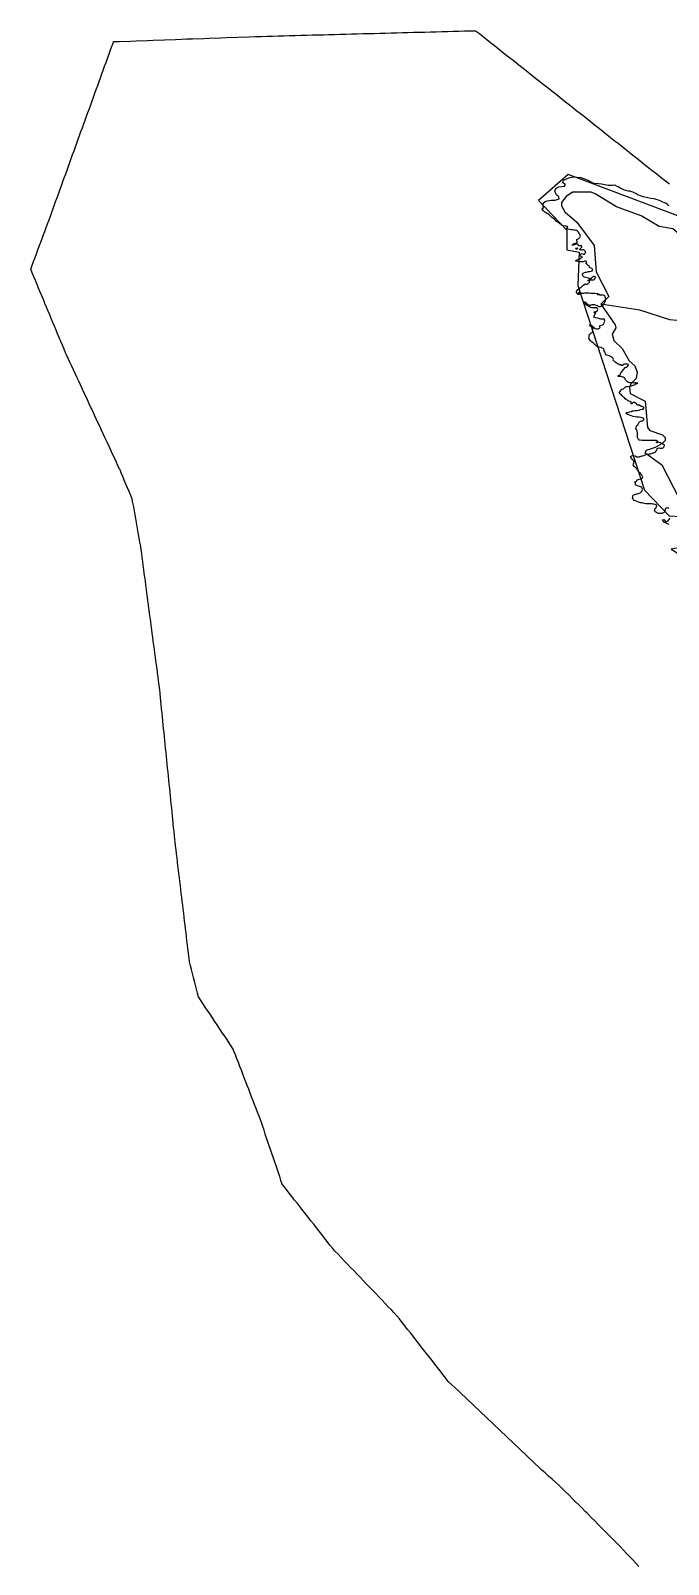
# Model space of a CAD drawing. Header units: metres. Extents: x 13.21 to 19.52, y 42.14 to 46.62.
# Drawn here: x 13.211 to 13.558, y 44.748 to 45.584 of the extents above; entities that cross this region are included whole.
import ezdxf

# ---------------------------------------------------------------- set-up
doc = ezdxf.new("R2010")
doc.units = ezdxf.units.M
doc.header["$MEASUREMENT"] = 0
for name, color, linetype in [('CESTE', 5, 'Continuous'), ('GE_obr', 210, 'Continuous'), ('granica', 2, 'Continuous'), ('hr', 9, 'Continuous')]:
    doc.layers.add(name, color=color, linetype=linetype)

msp = doc.modelspace()

# ---------------------------------------------------------------- linework, layer by layer
at = {"layer": 'CESTE'}
for points in [[(13.62638, 45.45617), (13.61625, 45.45683), (13.61091, 45.46065), (13.58748, 45.4677), (13.57403, 45.47291), (13.57165, 45.47355), (13.56406, 45.47344), (13.56068, 45.47609), (13.55327, 45.47738), (13.54352, 45.48316), (13.53004, 45.48817), (13.51844, 45.49525), (13.51618, 45.49607), (13.50615, 45.49614), (13.50255, 45.49371), (13.50011, 45.49051), (13.50013, 45.48874), (13.50193, 45.48536), (13.50845, 45.47987), (13.5178, 45.46712), (13.51904, 45.45279), (13.52582, 45.43921), (13.5215, 45.43519)], [(13.63927, 45.40617), (13.63181, 45.40735), (13.61905, 45.40792), (13.61653, 45.40779), (13.61241, 45.40568), (13.6099, 45.40553), (13.60537, 45.40712), (13.59544, 45.40863), (13.57876, 45.41683), (13.57244, 45.42242), (13.56665, 45.42592), (13.55904, 45.4266), (13.54279, 45.43181), (13.5215, 45.43519)], [(13.5215, 45.43519), (13.52938, 45.42384), (13.52962, 45.42221), (13.52775, 45.41875), (13.52853, 45.41529), (13.53316, 45.41099), (13.53685, 45.40428), (13.54005, 45.40157), (13.54129, 45.39804), (13.54078, 45.39458), (13.53776, 45.39171), (13.53716, 45.38995), (13.53746, 45.38647), (13.54571, 45.38219), (13.54686, 45.36794), (13.54815, 45.36634), (13.55503, 45.36397), (13.55653, 45.36249), (13.55654, 45.3608), (13.555, 45.35927), (13.55116, 45.35692), (13.5462, 45.35534), (13.54555, 45.35432), (13.55467, 45.34763), (13.56417, 45.32927)]]:
    msp.add_lwpolyline(points, dxfattribs=at)
at = {"layer": 'GE_obr'}
msp.add_lwpolyline([(13.57972, 45.47712), (13.50366, 45.50576), (13.48747, 45.49157), (13.50296, 45.4755), (13.50305, 45.46474), (13.50978, 45.46342), (13.50897, 45.44527), (13.54526, 45.33379), (13.55876, 45.31973), (13.6047, 45.31726), (13.57034, 45.30363), (13.55983, 45.30156), (13.59056, 45.28286)], dxfattribs=at)
msp.add_lwpolyline([(13.57972, 45.47712), (13.50366, 45.50576), (13.48747, 45.49157), (13.50296, 45.4755), (13.50305, 45.46474), (13.50978, 45.46342), (13.50897, 45.44527), (13.54526, 45.33379), (13.55876, 45.31973), (13.6047, 45.31726), (13.57034, 45.30363), (13.55983, 45.30156), (13.59056, 45.28286)], dxfattribs=at)
at = {"layer": 'granica'}
msp.add_lwpolyline([(13.54225, 44.74726), (13.54057, 44.74906), (13.53888, 44.75086), (13.5372, 44.75266), (13.53551, 44.75445), (13.53383, 44.75625), (13.53221, 44.75798), (13.53046, 44.75975), (13.52871, 44.76151), (13.52695, 44.76327), (13.5252, 44.76504), (13.52345, 44.7668), (13.5217, 44.76857), (13.51995, 44.77033), (13.5182, 44.77209), (13.51645, 44.77386), (13.5147, 44.77562), (13.514, 44.77632), (13.51302, 44.7773), (13.51125, 44.77906), (13.50949, 44.78082), (13.50772, 44.78257), (13.50595, 44.78433), (13.50418, 44.78608), (13.50242, 44.78784), (13.50065, 44.7896), (13.49888, 44.79135), (13.49875, 44.79148), (13.49685, 44.79317), (13.49495, 44.79486), (13.49305, 44.79654), (13.49116, 44.79823), (13.48941, 44.79978), (13.48759, 44.80151), (13.48577, 44.80324), (13.48395, 44.80497), (13.48213, 44.8067), (13.48031, 44.80842), (13.47849, 44.81015), (13.47666, 44.81188), (13.47484, 44.81361), (13.47302, 44.81534), (13.4712, 44.81707), (13.46938, 44.81879), (13.46756, 44.82052), (13.46574, 44.82225), (13.46392, 44.82398), (13.4621, 44.82571), (13.46027, 44.82744), (13.45845, 44.82916), (13.45663, 44.83089), (13.45481, 44.83262), (13.45299, 44.83435), (13.45116, 44.83608), (13.44934, 44.83781), (13.44752, 44.83953), (13.4457, 44.84126), (13.44387, 44.84299), (13.44205, 44.84472), (13.44023, 44.84645), (13.43841, 44.84817), (13.43693, 44.85006), (13.43545, 44.85195), (13.43397, 44.85384), (13.4325, 44.85572), (13.43102, 44.85761), (13.42954, 44.8595), (13.42807, 44.86139), (13.42659, 44.86327), (13.42511, 44.86516), (13.42363, 44.86705), (13.42215, 44.86894), (13.42068, 44.87083), (13.4192, 44.87271), (13.41772, 44.8746), (13.41624, 44.87649), (13.41476, 44.87838), (13.41329, 44.88026), (13.41181, 44.88215), (13.41044, 44.88389), (13.40874, 44.88568), (13.40741, 44.88706), (13.4057, 44.88884), (13.40399, 44.89063), (13.40228, 44.89242), (13.40057, 44.8942), (13.39886, 44.89599), (13.39715, 44.89777), (13.39543, 44.89956), (13.39372, 44.90134), (13.39201, 44.90313), (13.3903, 44.90491), (13.38859, 44.9067), (13.38688, 44.90848), (13.38516, 44.91027), (13.38345, 44.91205), (13.38174, 44.91384), (13.38003, 44.91562), (13.37831, 44.91741), (13.3766, 44.91919), (13.37598, 44.91985), (13.37542, 44.92056), (13.37394, 44.92245), (13.37246, 44.92434), (13.37098, 44.92622), (13.36949, 44.92811), (13.36801, 44.93), (13.36653, 44.93188), (13.36505, 44.93377), (13.36357, 44.93566), (13.36209, 44.93755), (13.36061, 44.93943), (13.35913, 44.94132), (13.35765, 44.94321), (13.35617, 44.94509), (13.35469, 44.94698), (13.3532, 44.94887), (13.35172, 44.95075), (13.35024, 44.95264), (13.34876, 44.95453), (13.34795, 44.95556), (13.34724, 44.95766), (13.34653, 44.95976), (13.34582, 44.96186), (13.3451, 44.96396), (13.34439, 44.96606), (13.34368, 44.96816), (13.34297, 44.97026), (13.34226, 44.97236), (13.34155, 44.97446), (13.34083, 44.97656), (13.34012, 44.97866), (13.33941, 44.98076), (13.3387, 44.98286), (13.33799, 44.98496), (13.33727, 44.98707), (13.33656, 44.98917), (13.33607, 44.99061), (13.33527, 44.9927), (13.33447, 44.99478), (13.33367, 44.99686), (13.33287, 44.99895), (13.33207, 45.00103), (13.33126, 45.00312), (13.33046, 45.0052), (13.32966, 45.00729), (13.32886, 45.00937), (13.32806, 45.01145), (13.32726, 45.01354), (13.32645, 45.01562), (13.32565, 45.01771), (13.32485, 45.01979), (13.32405, 45.02187), (13.32325, 45.02396), (13.32244, 45.02604), (13.32164, 45.02813), (13.32122, 45.02924), (13.31991, 45.03119), (13.31862, 45.03315), (13.3177, 45.03453), (13.3164, 45.03648), (13.3151, 45.03844), (13.31379, 45.04039), (13.31249, 45.04234), (13.31119, 45.0443), (13.30989, 45.04625), (13.30859, 45.0482), (13.30729, 45.05016), (13.30599, 45.05211), (13.30468, 45.05406), (13.30338, 45.05602), (13.3023, 45.05765), (13.30176, 45.05977), (13.30123, 45.0619), (13.30069, 45.06402), (13.30016, 45.06615), (13.29962, 45.06828), (13.29909, 45.07041), (13.29855, 45.07253), (13.29802, 45.07466), (13.29748, 45.07679), (13.29732, 45.07744), (13.29706, 45.0796), (13.2968, 45.08175), (13.29655, 45.0839), (13.29629, 45.08605), (13.29603, 45.08821), (13.29577, 45.09036), (13.29552, 45.09251), (13.29526, 45.09466), (13.295, 45.09682), (13.29474, 45.09897), (13.29449, 45.10112), (13.29423, 45.10327), (13.29397, 45.10543), (13.29371, 45.10758), (13.29345, 45.10973), (13.2932, 45.11188), (13.29294, 45.11404), (13.29268, 45.11619), (13.29242, 45.11834), (13.29217, 45.12049), (13.29191, 45.12265), (13.29165, 45.1248), (13.29139, 45.12695), (13.29113, 45.1291), (13.29088, 45.13126), (13.29062, 45.13341), (13.29036, 45.13556), (13.2901, 45.13771), (13.28985, 45.13987), (13.28959, 45.14202), (13.28941, 45.14346), (13.2892, 45.14561), (13.28898, 45.14777), (13.28876, 45.14992), (13.28855, 45.15208), (13.28833, 45.15423), (13.28811, 45.15639), (13.28789, 45.15854), (13.28768, 45.1607), (13.28746, 45.16285), (13.28724, 45.16501), (13.28702, 45.16716), (13.28681, 45.16932), (13.28659, 45.17147), (13.28637, 45.17362), (13.28615, 45.17578), (13.28594, 45.17793), (13.28572, 45.18009), (13.2855, 45.18224), (13.28528, 45.1844), (13.28507, 45.18655), (13.28485, 45.18871), (13.28463, 45.19086), (13.28441, 45.19302), (13.28419, 45.19517), (13.28398, 45.19733), (13.28376, 45.19948), (13.28354, 45.20164), (13.28332, 45.20379), (13.28311, 45.20595), (13.28289, 45.2081), (13.28267, 45.21025), (13.28245, 45.21241), (13.28223, 45.21456), (13.28202, 45.21672), (13.2818, 45.21887), (13.2816, 45.2208), (13.28138, 45.22296), (13.28117, 45.22511), (13.28111, 45.22562), (13.28083, 45.22777), (13.28054, 45.22992), (13.28026, 45.23207), (13.27997, 45.23423), (13.27969, 45.23638), (13.2794, 45.23853), (13.27912, 45.24068), (13.27883, 45.24283), (13.27855, 45.24498), (13.27826, 45.24713), (13.27798, 45.24928), (13.27769, 45.25143), (13.27741, 45.25358), (13.27712, 45.25573), (13.27684, 45.25788), (13.27655, 45.26003), (13.27626, 45.26219), (13.27598, 45.26434), (13.27569, 45.26649), (13.27541, 45.26864), (13.27512, 45.27079), (13.27506, 45.27122), (13.27478, 45.27337), (13.27449, 45.27552), (13.27421, 45.27767), (13.27392, 45.27982), (13.27364, 45.28197), (13.27335, 45.28412), (13.27307, 45.28627), (13.27278, 45.28842), (13.27249, 45.29057), (13.27221, 45.29272), (13.27192, 45.29487), (13.27164, 45.29703), (13.27135, 45.29918), (13.27106, 45.30133), (13.27081, 45.30326), (13.27042, 45.3054), (13.27004, 45.30754), (13.26966, 45.30968), (13.26928, 45.31183), (13.26889, 45.31397), (13.26851, 45.31611), (13.26813, 45.31826), (13.26774, 45.3204), (13.26736, 45.32254), (13.26698, 45.32469), (13.26659, 45.32683), (13.26624, 45.3288), (13.26537, 45.33087), (13.2645, 45.33294), (13.26363, 45.33501), (13.26276, 45.33708), (13.26189, 45.33915), (13.26101, 45.34122), (13.26014, 45.34329), (13.25953, 45.34475), (13.25934, 45.3452), (13.25838, 45.34725), (13.25743, 45.3493), (13.25648, 45.35136), (13.25552, 45.35341), (13.25457, 45.35546), (13.25362, 45.35752), (13.25266, 45.35957), (13.2523, 45.36034), (13.25135, 45.3624), (13.2504, 45.36445), (13.24944, 45.3665), (13.24849, 45.36855), (13.24753, 45.37061), (13.24658, 45.37266), (13.24563, 45.37471), (13.24467, 45.37677), (13.24372, 45.37882), (13.24276, 45.38087), (13.24181, 45.38292), (13.24085, 45.38498), (13.2399, 45.38703), (13.23895, 45.38908), (13.23799, 45.39113), (13.23704, 45.39319), (13.23608, 45.39524), (13.23513, 45.39729), (13.23417, 45.39934), (13.23322, 45.4014), (13.23226, 45.40345), (13.23131, 45.4055), (13.23035, 45.40756), (13.22988, 45.40857), (13.22902, 45.41064), (13.22815, 45.41271), (13.22729, 45.41479), (13.22643, 45.41686), (13.22556, 45.41893), (13.2247, 45.421), (13.22384, 45.42308), (13.22297, 45.42515), (13.22211, 45.42722), (13.22124, 45.42929), (13.22038, 45.43137), (13.21952, 45.43344), (13.21865, 45.43551), (13.21779, 45.43759), (13.21692, 45.43966), (13.21606, 45.44173), (13.2152, 45.4438), (13.21433, 45.44588), (13.21347, 45.44795), (13.2126, 45.45002), (13.21174, 45.45209), (13.21086, 45.45419), (13.21165, 45.45628), (13.21243, 45.45837), (13.21322, 45.46046), (13.214, 45.46255), (13.21479, 45.46464), (13.21557, 45.46672), (13.21636, 45.46881), (13.21715, 45.4709), (13.21793, 45.47299), (13.21857, 45.4747), (13.21933, 45.47679), (13.22009, 45.47889), (13.22085, 45.48098), (13.2216, 45.48307), (13.22236, 45.48517), (13.22312, 45.48726), (13.22388, 45.48935), (13.22463, 45.49145), (13.22539, 45.49354), (13.22615, 45.49563), (13.22691, 45.49773), (13.22766, 45.49982), (13.22842, 45.50191), (13.22918, 45.50401), (13.22994, 45.5061), (13.23069, 45.50819), (13.23145, 45.51029), (13.23221, 45.51238), (13.23297, 45.51447), (13.23373, 45.51657), (13.23448, 45.51866), (13.23524, 45.52075), (13.236, 45.52285), (13.23676, 45.52494), (13.23752, 45.52703), (13.23827, 45.52913), (13.23903, 45.53122), (13.23979, 45.53331), (13.24055, 45.53541), (13.24131, 45.5375), (13.24207, 45.53959), (13.24283, 45.54169), (13.24358, 45.54378), (13.24434, 45.54587), (13.2451, 45.54797), (13.24586, 45.55006), (13.24662, 45.55215), (13.24738, 45.55425), (13.24814, 45.55634), (13.2489, 45.55843), (13.24966, 45.56053), (13.25041, 45.56262), (13.25117, 45.56471), (13.25193, 45.56681), (13.25269, 45.5689), (13.25345, 45.57099), (13.25421, 45.57309), (13.25497, 45.57518), (13.25573, 45.57727), (13.25605, 45.57816), (13.25912, 45.57827), (13.26527, 45.57849), (13.26834, 45.5786), (13.27448, 45.57883), (13.27755, 45.57894), (13.2837, 45.57916), (13.28984, 45.57938), (13.29599, 45.5796), (13.29906, 45.57971), (13.3052, 45.57994), (13.30827, 45.58005), (13.31442, 45.58027), (13.31749, 45.58038), (13.32363, 45.5806), (13.32978, 45.58082), (13.33343, 45.58095), (13.33651, 45.58103), (13.33958, 45.58111), (13.34265, 45.5812), (13.34573, 45.58128), (13.3488, 45.58136), (13.35187, 45.58144), (13.35495, 45.58153), (13.35802, 45.58161), (13.3611, 45.58169), (13.36417, 45.58177), (13.36724, 45.58186), (13.37032, 45.58194), (13.37339, 45.58202), (13.37647, 45.5821), (13.37954, 45.58218), (13.38261, 45.58227), (13.38569, 45.58235), (13.38876, 45.58243), (13.39184, 45.58251), (13.39491, 45.58259), (13.39799, 45.58267), (13.40106, 45.58276), (13.40413, 45.58284), (13.40721, 45.58292), (13.41028, 45.583), (13.41336, 45.58308), (13.41643, 45.58316), (13.4195, 45.58324), (13.42258, 45.58332), (13.42565, 45.5834), (13.42873, 45.58348), (13.4318, 45.58356), (13.43488, 45.58364), (13.43795, 45.58372), (13.44102, 45.5838), (13.4441, 45.58388), (13.44717, 45.58396), (13.45025, 45.58404), (13.45329, 45.58412), (13.45534, 45.58251), (13.45738, 45.5809), (13.45942, 45.57928), (13.46147, 45.57767), (13.46351, 45.57605), (13.46556, 45.57444), (13.4676, 45.57282), (13.46964, 45.57121), (13.47169, 45.56959), (13.47373, 45.56798), (13.47577, 45.56637), (13.47782, 45.56475), (13.47986, 45.56314), (13.4819, 45.56152), (13.48394, 45.55991), (13.48599, 45.55829), (13.48803, 45.55668), (13.49007, 45.55506), (13.49211, 45.55345), (13.49415, 45.55183), (13.4962, 45.55022), (13.49824, 45.5486), (13.50028, 45.54699), (13.50232, 45.54537), (13.50436, 45.54376), (13.5064, 45.54214), (13.50845, 45.54053), (13.51049, 45.53891), (13.51253, 45.5373), (13.51457, 45.53568), (13.51661, 45.53407), (13.51865, 45.53245), (13.52069, 45.53083), (13.52273, 45.52922), (13.52477, 45.5276), (13.52681, 45.52599), (13.52885, 45.52437), (13.53089, 45.52276), (13.53293, 45.52114), (13.53497, 45.51952), (13.53672, 45.51814), (13.53717, 45.51778), (13.53881, 45.51648), (13.54181, 45.51411), (13.54536, 45.51129), (13.54682, 45.51014), (13.54953, 45.50799), (13.55195, 45.50607), (13.55335, 45.50496), (13.55444, 45.50409), (13.55673, 45.50228), (13.55888, 45.50058)], dxfattribs=at)
at = {"layer": 'hr'}
for points in [[(13.55859, 45.32396), (13.55804, 45.32401), (13.55757, 45.32408), (13.55703, 45.32401), (13.55673, 45.3238), (13.55657, 45.32343), (13.55654, 45.32307), (13.55657, 45.32282), (13.55644, 45.32243), (13.55612, 45.32201), (13.55582, 45.32165), (13.5556, 45.32135), (13.55515, 45.32115), (13.55479, 45.3211), (13.55424, 45.32107), (13.55356, 45.32105), (13.55297, 45.32112), (13.55233, 45.32127), (13.55177, 45.32155), (13.55141, 45.32176), (13.55106, 45.32208), (13.55083, 45.32255), (13.55085, 45.32301), (13.55095, 45.32335), (13.55118, 45.3237), (13.5514, 45.32402), (13.55164, 45.32439), (13.55189, 45.3248), (13.55202, 45.32539), (13.55166, 45.32578), (13.55107, 45.32601), (13.55046, 45.32607), (13.5498, 45.32615), (13.54909, 45.32628), (13.54851, 45.3263), (13.54782, 45.32635), (13.54692, 45.32627), (13.54604, 45.32639), (13.5451, 45.32656), (13.54421, 45.32677), (13.54314, 45.32691), (13.54203, 45.32724), (13.54135, 45.32757), (13.54041, 45.32788), (13.53962, 45.32816), (13.53927, 45.32868), (13.53914, 45.32903), (13.53868, 45.32914), (13.53887, 45.33007), (13.539, 45.33051), (13.53919, 45.33099), (13.53946, 45.33129), (13.53985, 45.3314), (13.5403, 45.3315), (13.54082, 45.33161), (13.54134, 45.33175), (13.54176, 45.33191), (13.54232, 45.33214), (13.54322, 45.33255), (13.54345, 45.33276), (13.54377, 45.33303), (13.54397, 45.33338), (13.54404, 45.33377), (13.54412, 45.33434), (13.5441, 45.33478), (13.54387, 45.33519), (13.54344, 45.3355), (13.54306, 45.33566), (13.54257, 45.33583), (13.54198, 45.33596), (13.5414, 45.33616), (13.54084, 45.33643), (13.54048, 45.33671), (13.54035, 45.3371), (13.54048, 45.33745), (13.54048, 45.33776), (13.53999, 45.33822), (13.54107, 45.33859), (13.54116, 45.33893), (13.54129, 45.3393), (13.54177, 45.33964), (13.54245, 45.33983), (13.54339, 45.33999), (13.54385, 45.34015), (13.54427, 45.34052), (13.54437, 45.34104), (13.54417, 45.34143), (13.54391, 45.34177), (13.54371, 45.34202), (13.54348, 45.34246), (13.54326, 45.34283), (13.54306, 45.34308), (13.54277, 45.34332), (13.54245, 45.34351), (13.54214, 45.34383), (13.54185, 45.34421), (13.54156, 45.34462), (13.5413, 45.34506), (13.54105, 45.34538), (13.54074, 45.34576), (13.54032, 45.34616), (13.54002, 45.3464), (13.5397, 45.34668), (13.53932, 45.34716), (13.53914, 45.34736), (13.53928, 45.34814), (13.53941, 45.34858), (13.53973, 45.34904), (13.53969, 45.34945), (13.53927, 45.3499), (13.53898, 45.35034), (13.53866, 45.35045), (13.53836, 45.35103), (13.538, 45.35127), (13.53777, 45.35171), (13.53767, 45.35214), (13.53813, 45.35255), (13.53897, 45.35256), (13.53995, 45.35245), (13.54056, 45.35229), (13.54112, 45.35199), (13.54148, 45.35174), (13.54193, 45.35184), (13.54248, 45.352), (13.54294, 45.35206), (13.54336, 45.3522), (13.54404, 45.35238), (13.54437, 45.35248), (13.54489, 45.35267), (13.54535, 45.3529), (13.54576, 45.35303), (13.54628, 45.35314), (13.54677, 45.35328), (13.5472, 45.35331), (13.54785, 45.35347), (13.54829, 45.35349), (13.54868, 45.3536), (13.5496, 45.35389), (13.54995, 45.35404), (13.55032, 45.35414), (13.55076, 45.35428), (13.55109, 45.35442), (13.55141, 45.35471), (13.55151, 45.35489), (13.55174, 45.35528), (13.55196, 45.3557), (13.55213, 45.35604), (13.55225, 45.3564), (13.55262, 45.35661), (13.55307, 45.35675), (13.55356, 45.35673), (13.55394, 45.3567), (13.55459, 45.35667), (13.55499, 45.35673), (13.55551, 45.35689), (13.5558, 45.35726), (13.55592, 45.35749), (13.55606, 45.35778), (13.55622, 45.35806), (13.55615, 45.35833), (13.55588, 45.35856), (13.5555, 45.35872), (13.55498, 45.35904), (13.55462, 45.35922), (13.55403, 45.35952), (13.55342, 45.35977), (13.55273, 45.36), (13.55195, 45.35951), (13.55156, 45.35983), (13.55251, 45.36022), (13.55228, 45.36069), (13.55186, 45.3608), (13.55098, 45.3608), (13.54984, 45.36075), (13.54913, 45.36079), (13.54818, 45.3609), (13.54727, 45.3609), (13.54649, 45.3609), (13.5457, 45.3609), (13.54492, 45.3609), (13.54404, 45.3609), (13.54301, 45.36105), (13.54242, 45.36103), (13.54206, 45.36141), (13.5419, 45.36178), (13.54168, 45.36203), (13.54144, 45.3623), (13.54145, 45.36267), (13.54144, 45.3629), (13.54147, 45.36319), (13.54143, 45.36359), (13.54141, 45.3639), (13.54147, 45.36432), (13.54147, 45.36457), (13.54144, 45.36484), (13.54143, 45.36521), (13.54131, 45.36555), (13.54121, 45.36599), (13.54108, 45.36647), (13.54088, 45.36688), (13.54065, 45.36729), (13.54068, 45.36807), (13.54085, 45.36864), (13.54104, 45.36907), (13.54178, 45.36962), (13.54204, 45.37031), (13.54249, 45.37087), (13.54314, 45.37128), (13.54376, 45.37157), (13.54445, 45.37162), (13.545, 45.37208), (13.54489, 45.37277), (13.54456, 45.37297), (13.54405, 45.37313), (13.54329, 45.37333), (13.54242, 45.37356), (13.54125, 45.3736), (13.5402, 45.37372), (13.5391, 45.37394), (13.53816, 45.37419), (13.53712, 45.37465), (13.53594, 45.37517), (13.53543, 45.37536), (13.5351, 45.37572), (13.53568, 45.37599), (13.53601, 45.37608), (13.53672, 45.37624), (13.53727, 45.37645), (13.53805, 45.3767), (13.53864, 45.37692), (13.53954, 45.37705), (13.54019, 45.37713), (13.5413, 45.37724), (13.54231, 45.37742), (13.54316, 45.37763), (13.54397, 45.37784), (13.54449, 45.37798), (13.545, 45.37835), (13.54487, 45.3789), (13.54432, 45.37912), (13.54351, 45.37942), (13.54249, 45.38008), (13.54129, 45.38016), (13.54094, 45.3809), (13.54047, 45.38124), (13.53985, 45.38144), (13.53888, 45.38158), (13.53866, 45.38073), (13.53794, 45.3808), (13.53807, 45.38185), (13.53732, 45.3821), (13.53641, 45.38242), (13.5353, 45.38315), (13.53478, 45.38358), (13.53436, 45.38402), (13.53383, 45.38441), (13.53334, 45.3849), (13.53302, 45.38538), (13.53259, 45.38587), (13.53194, 45.38632), (13.53174, 45.38696), (13.53202, 45.38756), (13.53248, 45.38799), (13.53248, 45.38846), (13.53301, 45.38881), (13.53385, 45.38891), (13.53405, 45.38911), (13.53423, 45.38941), (13.53466, 45.38978), (13.53498, 45.39003), (13.53525, 45.39024), (13.53564, 45.39031), (13.53625, 45.39031), (13.53697, 45.3904), (13.53739, 45.39047), (13.53814, 45.39054), (13.53866, 45.39075), (13.53908, 45.39098), (13.53973, 45.39121), (13.54041, 45.39142), (13.54044, 45.39176), (13.5409, 45.39181), (13.54143, 45.39185), (13.54165, 45.39206), (13.54051, 45.39218), (13.5399, 45.39221), (13.5395, 45.39214), (13.53902, 45.39217), (13.53839, 45.39221), (13.53784, 45.39221), (13.53729, 45.3923), (13.53654, 45.39246), (13.53605, 45.3928), (13.53583, 45.39305), (13.53543, 45.3934), (13.53498, 45.39385), (13.53458, 45.3947), (13.53419, 45.39504), (13.53363, 45.39541), (13.53299, 45.39559), (13.53256, 45.39574), (13.53204, 45.39572), (13.53152, 45.39565), (13.53091, 45.39565), (13.53087, 45.39622), (13.53184, 45.39646), (13.5322, 45.39716), (13.53245, 45.39762), (13.53278, 45.39812), (13.5331, 45.39868), (13.53342, 45.39904), (13.53382, 45.39943), (13.53424, 45.39989), (13.53459, 45.40037), (13.53483, 45.40067), (13.53535, 45.40078), (13.53566, 45.40081), (13.53609, 45.40108), (13.53634, 45.40177), (13.53651, 45.40229), (13.53606, 45.40246), (13.5355, 45.40239), (13.53482, 45.40236), (13.53423, 45.40234), (13.53371, 45.40213), (13.53355, 45.40171), (13.5326, 45.40171), (13.5325, 45.40201), (13.53172, 45.40212), (13.53121, 45.40235), (13.53084, 45.40253), (13.53039, 45.40272), (13.52983, 45.40305), (13.52954, 45.40333), (13.52924, 45.40363), (13.52899, 45.40391), (13.52863, 45.40422), (13.5283, 45.40463), (13.52834, 45.40504), (13.5283, 45.40545), (13.52784, 45.40589), (13.52735, 45.40623), (13.52677, 45.40655), (13.52608, 45.40691), (13.52534, 45.40705), (13.52465, 45.40725), (13.52446, 45.40748), (13.52412, 45.40803), (13.52383, 45.40846), (13.52383, 45.40894), (13.52357, 45.40922), (13.52331, 45.40965), (13.52308, 45.41027), (13.52307, 45.41059), (13.52274, 45.41089), (13.52226, 45.41118), (13.52181, 45.41143), (13.52096, 45.41161), (13.52011, 45.41158), (13.51963, 45.41181), (13.51923, 45.41223), (13.51874, 45.41261), (13.51822, 45.41304), (13.51773, 45.41346), (13.51747, 45.41393), (13.51688, 45.41428), (13.51629, 45.41483), (13.51584, 45.41521), (13.51548, 45.41567), (13.51499, 45.41638), (13.51515, 45.41711), (13.51521, 45.4177), (13.51524, 45.41825), (13.51523, 45.41862), (13.51563, 45.41901), (13.51611, 45.41931), (13.51683, 45.41965), (13.51709, 45.42032), (13.51699, 45.42087), (13.51716, 45.42139), (13.51727, 45.42176), (13.51519, 45.42365), (13.516, 45.42389), (13.51849, 45.42183), (13.51906, 45.42174), (13.52011, 45.42172), (13.52076, 45.42199), (13.52105, 45.42246), (13.52099, 45.42282), (13.52083, 45.42316), (13.52114, 45.42341), (13.5218, 45.42366), (13.52251, 45.4239), (13.52307, 45.42444), (13.52338, 45.42513), (13.52377, 45.42587), (13.52358, 45.4263), (13.52348, 45.42694), (13.52217, 45.42699), (13.52143, 45.42701), (13.52041, 45.4273), (13.51961, 45.42741), (13.51869, 45.42757), (13.51771, 45.42798), (13.5179, 45.42862), (13.51807, 45.4291), (13.5183, 45.42954), (13.51869, 45.43029), (13.51817, 45.43018), (13.51786, 45.43059), (13.5178, 45.43091), (13.51851, 45.43118), (13.51907, 45.43119), (13.51943, 45.4313), (13.51988, 45.43226), (13.51972, 45.43279), (13.51913, 45.43309), (13.51809, 45.4331), (13.5175, 45.43303), (13.51666, 45.43305), (13.5159, 45.43332), (13.51542, 45.4336), (13.51473, 45.43401), (13.51411, 45.43437), (13.51358, 45.43483), (13.51297, 45.43526), (13.51274, 45.43577), (13.5126, 45.43625), (13.5129, 45.43643), (13.51346, 45.43586), (13.51381, 45.43549), (13.51414, 45.4352), (13.5144, 45.43492), (13.51492, 45.43465), (13.51558, 45.43438), (13.51613, 45.43468), (13.51645, 45.43483), (13.51703, 45.4349), (13.51743, 45.435), (13.51808, 45.43486), (13.51834, 45.43466), (13.51879, 45.43455), (13.51928, 45.43443), (13.51977, 45.43432), (13.52007, 45.43404), (13.52065, 45.43391), (13.52124, 45.43387), (13.52176, 45.43396), (13.52215, 45.43407), (13.52244, 45.43435), (13.52277, 45.43464), (13.52296, 45.43503), (13.52328, 45.43541), (13.52358, 45.43579), (13.52371, 45.43616), (13.5239, 45.43667), (13.52407, 45.43714), (13.52412, 45.43762), (13.52412, 45.43805), (13.52425, 45.43859), (13.52383, 45.43901), (13.52366, 45.43943), (13.52321, 45.43977), (13.52269, 45.44004), (13.52186, 45.44027), (13.52152, 45.4399), (13.52103, 45.44008), (13.52112, 45.44034), (13.52047, 45.44045), (13.52031, 45.44008), (13.51982, 45.44022), (13.52014, 45.44066), (13.5193, 45.44079), (13.51826, 45.44086), (13.51714, 45.4409), (13.5162, 45.44097), (13.51516, 45.44112), (13.5145, 45.44117), (13.51399, 45.44114), (13.51324, 45.44105), (13.51265, 45.44107), (13.51207, 45.44093), (13.51135, 45.44096), (13.51063, 45.44125), (13.51018, 45.44146), (13.50982, 45.44152), (13.50933, 45.44147), (13.50931, 45.44102), (13.50982, 45.44044), (13.5091, 45.44044), (13.50879, 45.44085), (13.50848, 45.44117), (13.50825, 45.44168), (13.50819, 45.44211), (13.50855, 45.44261), (13.50903, 45.4431), (13.50952, 45.44349), (13.50981, 45.44372), (13.51026, 45.44404), (13.51079, 45.44445), (13.5113, 45.44489), (13.51166, 45.44534), (13.51247, 45.44553), (13.5125, 45.44585), (13.51303, 45.44611), (13.51329, 45.44576), (13.51403, 45.446), (13.51413, 45.44624), (13.51459, 45.44625), (13.51481, 45.44646), (13.51491, 45.44677), (13.51527, 45.44707), (13.51557, 45.44748), (13.5151, 45.44766), (13.51468, 45.4478), (13.51455, 45.44816), (13.5149, 45.44839), (13.51531, 45.44835), (13.5168, 45.44829), (13.51716, 45.44833), (13.51768, 45.4484), (13.51809, 45.44868), (13.51858, 45.44944), (13.51861, 45.44975), (13.51839, 45.45003), (13.5178, 45.45021), (13.51731, 45.45011), (13.51688, 45.44988), (13.5167, 45.44961), (13.51646, 45.44938), (13.51618, 45.44897), (13.51568, 45.44889), (13.51536, 45.44889), (13.51536, 45.44896), (13.5149, 45.44935), (13.51399, 45.44954), (13.51338, 45.44965), (13.51265, 45.44987), (13.5122, 45.45008), (13.51194, 45.45042), (13.51161, 45.45072), (13.51142, 45.45115), (13.51163, 45.45172), (13.51189, 45.45205), (13.51222, 45.45221), (13.51261, 45.45237), (13.51307, 45.45246), (13.51369, 45.45262), (13.51421, 45.45274), (13.5148, 45.45285), (13.51551, 45.45297), (13.51616, 45.45301), (13.51675, 45.45318), (13.51714, 45.45385), (13.51697, 45.45426), (13.51667, 45.45448), (13.51612, 45.45478), (13.51577, 45.45492), (13.5154, 45.45525), (13.51524, 45.45562), (13.51482, 45.45597), (13.51452, 45.45615), (13.51423, 45.45649), (13.51393, 45.45681), (13.5136, 45.45704), (13.51338, 45.45733), (13.51351, 45.4577), (13.51383, 45.45802), (13.51376, 45.45841), (13.51328, 45.45857), (13.51282, 45.45857), (13.51237, 45.45843), (13.51185, 45.45824), (13.51132, 45.45815), (13.51057, 45.45815), (13.50966, 45.45817), (13.50885, 45.45833), (13.50807, 45.45853), (13.50777, 45.45874), (13.50835, 45.45922), (13.50877, 45.45933), (13.50917, 45.45943), (13.50946, 45.45952), (13.50985, 45.45968), (13.5102, 45.45988), (13.51047, 45.46011), (13.51083, 45.4603), (13.51138, 45.46053), (13.51138, 45.46081), (13.51102, 45.46104), (13.5105, 45.46133), (13.51021, 45.46176), (13.51033, 45.46227), (13.51079, 45.46259), (13.51127, 45.46262), (13.51176, 45.4625), (13.51212, 45.46234), (13.51254, 45.46239), (13.51277, 45.46262), (13.51306, 45.46301), (13.51306, 45.46353), (13.5129, 45.46404), (13.51287, 45.46415), (13.51218, 45.46467), (13.51152, 45.46467), (13.511, 45.46451), (13.51052, 45.46458), (13.50997, 45.46492), (13.51042, 45.46545), (13.51087, 45.46577), (13.51119, 45.46611), (13.51123, 45.46655), (13.5109, 45.46682), (13.51019, 45.46684), (13.5096, 45.46686), (13.5093, 45.46695), (13.5092, 45.46727), (13.50915, 45.46757), (13.50895, 45.46787), (13.50846, 45.46789), (13.508, 45.46782), (13.50748, 45.46766), (13.50692, 45.4675), (13.50637, 45.46724), (13.50594, 45.46726), (13.50605, 45.46769), (13.50653, 45.46797), (13.50706, 45.46814), (13.50773, 45.4683), (13.50819, 45.4685), (13.50862, 45.46866), (13.50845, 45.47035), (13.50894, 45.47061), (13.50935, 45.4708), (13.50978, 45.47107), (13.51007, 45.47146), (13.5105, 45.47213), (13.51026, 45.47279), (13.50996, 45.47338), (13.50967, 45.47386), (13.50925, 45.4744), (13.50879, 45.47484), (13.50824, 45.4752), (13.50758, 45.47541), (13.50683, 45.47543), (13.50596, 45.47554), (13.50537, 45.47563), (13.50448, 45.47579), (13.50357, 45.47597), (13.50288, 45.47626), (13.50292, 45.47668), (13.50353, 45.47688), (13.50331, 45.47748), (13.50252, 45.47766), (13.50191, 45.47771), (13.5009, 45.47768), (13.50023, 45.47806), (13.49981, 45.47852), (13.4991, 45.47896), (13.49864, 45.47943), (13.49805, 45.47985), (13.49739, 45.48014), (13.49685, 45.48043), (13.49662, 45.48084), (13.49661, 45.48128), (13.49576, 45.48171), (13.4954, 45.48192), (13.49481, 45.4824), (13.49314, 45.48387), (13.49097, 45.48523), (13.49024, 45.48592), (13.48948, 45.48679), (13.48949, 45.48716), (13.49024, 45.48736), (13.49012, 45.48794), (13.49007, 45.49013), (13.49113, 45.4911), (13.49226, 45.49143), (13.49358, 45.49166), (13.4944, 45.49177), (13.49493, 45.49179), (13.49662, 45.4918), (13.49873, 45.49252), (13.49856, 45.49362), (13.49739, 45.49471), (13.49649, 45.49649), (13.49702, 45.49809), (13.49869, 45.49911), (13.50173, 45.49932), (13.50224, 45.50037), (13.50073, 45.5013), (13.50123, 45.50264), (13.50404, 45.50391), (13.50618, 45.50451), (13.51066, 45.50409), (13.51407, 45.50281), (13.5175, 45.50105), (13.52022, 45.50079), (13.52184, 45.50063), (13.52551, 45.49991), (13.52808, 45.49995), (13.52892, 45.50004), (13.53021, 45.49943), (13.53103, 45.49913), (13.53184, 45.4987), (13.53243, 45.49825), (13.53318, 45.49793), (13.53383, 45.49766), (13.53475, 45.49723), (13.5356, 45.49704), (13.53647, 45.49691), (13.53709, 45.4968), (13.53768, 45.49662), (13.53826, 45.49644), (13.53888, 45.49626), (13.53937, 45.49603), (13.53997, 45.49579), (13.54046, 45.49564), (13.54085, 45.49536), (13.5412, 45.49509), (13.5415, 45.49484), (13.54206, 45.49461), (13.543, 45.49436), (13.54443, 45.49384), (13.54713, 45.49323), (13.54883, 45.49294), (13.55037, 45.49264), (13.55145, 45.49223), (13.55268, 45.49191), (13.55363, 45.49153), (13.55516, 45.49095), (13.55608, 45.49057), (13.55711, 45.49016), (13.55778, 45.48968), (13.55807, 45.48923), (13.55849, 45.48884)], [(13.55871, 45.31496), (13.55587, 45.31628), (13.55506, 45.31762), (13.55574, 45.31783), (13.55689, 45.31648), (13.55819, 45.31706), (13.55935, 45.31843)]]:
    msp.add_lwpolyline(points, dxfattribs=at)
msp.add_lwpolyline([(13.50846, 45.46581), (13.50879, 45.46562), (13.50869, 45.4651), (13.50807, 45.46509), (13.50784, 45.46553), (13.50846, 45.46581)], close=True, dxfattribs=at)

doc.saveas('drawing.dxf')
